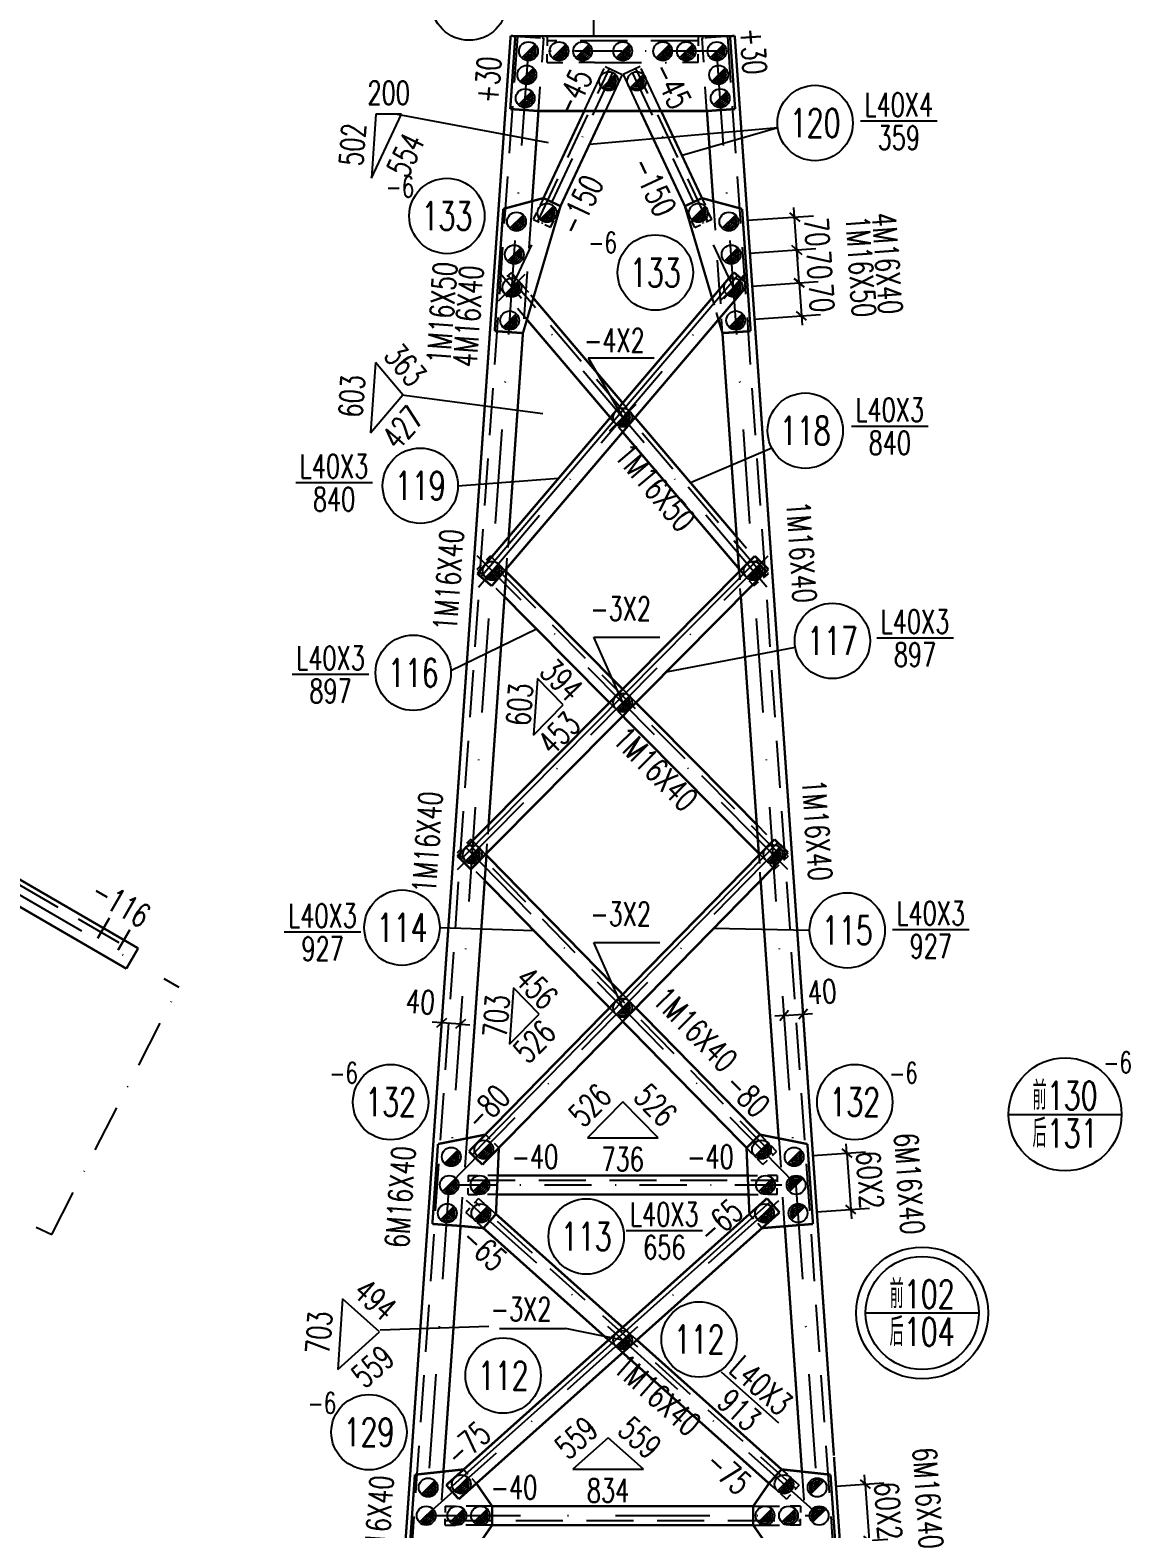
# Model space of a CAD drawing. Header units: millimetres. Extents: x 34238 to 35079, y -7738 to -7144.
# Drawn here: x 34515.1 to 34631.9, y -7504.6 to -7345.6 of the extents above; entities that cross this region are included whole.
import ezdxf
from ezdxf.enums import TextEntityAlignment as Align

# ---------------------------------------------------------------- set-up
doc = ezdxf.new("R2010")
doc.units = ezdxf.units.MM
doc.header["$LTSCALE"] = 10
for name, pattern in [('DASHDOT', [1, 0.5, -0.25, 0, -0.25]), ('DASHDOTX2', [2, 1, -0.5, 0, -0.5]), ('DASHED', [0.75, 0.5, -0.25])]:
    doc.linetypes.add(name, pattern=pattern)
for name, color, linetype in [('1', 1, 'DASHED'), ('2', 1, 'Continuous'), ('3', 1, 'Continuous'), ('4', 2, 'DASHDOTX2'), ('5', 2, 'DASHDOT')]:
    doc.layers.add(name, color=color, linetype=linetype)
doc.styles.add('DXT', font='simplex.shx', dxfattribs={"width": 0.72, "bigfont": 'hztxt.shx'})
doc.styles.get("Standard").update_dxf_attribs({"font": 'SIMPLEX.shx', "width": 0.7, "bigfont": 'gbhzfs.shx'})
doc.dimstyles.new('BZ$0', dxfattribs={"dimtxt": 2.5, "dimasz": 1, "dimexe": 2, "dimexo": 2, "dimgap": 1, "dimtad": 1, "dimdec": 0, "dimlfac": 20, "dimzin": 12, "dimdsep": 46, "dimtxsty": 'DXT', "dimblk": 'OBLIQUE', "dimcen": 0.09, "dimclrd": 1, "dimclre": 1, "dimclrt": 7, "dimadec": 4, "dimazin": 3, "dimtfac": 1.4, "dimtdec": 0, "dimtix": 1, "dimtmove": 2, "dimatfit": 3, "dimldrblk": 'OBLIQUE', "dimfxl": 1, "dimtolj": 1, "dimtzin": 0, "dimarcsym": 0})

# ---------------------------------------------------------------- blocks, each defined once
blk = doc.blocks.new('_Oblique')
at = {"color": 0, "linetype": 'ByBlock', "lineweight": -2}
blk.add_line((-0.5, -0.5), (0.5, 0.5), dxfattribs=at)
blk = doc.blocks.new('*D63')
at = {"layer": '3', "color": 1, "lineweight": -2}
for p, q in [((34591.54, -7369.31), (34598.52, -7368.82)), ((34596.52, -7368.96), (34596.45, -7367.96)), ((34596.77, -7372.45), (34596.52, -7368.96)), ((34591.78, -7372.8), (34598.76, -7372.31)), ((34596.77, -7372.45), (34596.84, -7373.45))]:
    blk.add_line(p, q, dxfattribs=at)
at = {"layer": 'Defpoints', "color": 0}
for p in [(34596.52, -7368.96), (34589.54, -7369.45), (34589.78, -7372.94)]:
    blk.add_point(p, dxfattribs=at)
at = {"layer": '3', "color": 1, "lineweight": -2}
for p, rotation in [((34596.52, -7368.96), 273.9945000001416), ((34596.77, -7372.45), 93.9945000001416)]:
    blk.add_blockref('_Oblique', p, dxfattribs=dict(at, rotation=rotation))
at = {"layer": '3', "color": 7, "insert": (34598.89, -7370.55), "char_height": 2.5, "attachment_point": 5, "rotation": 273.9945, "style": 'DXT'}
blk.add_mtext('\\A1;70', dxfattribs=at)
blk = doc.blocks.new('*D64')
at = {"layer": '3', "color": 1, "lineweight": -2}
for p, q in [((34596.77, -7372.45), (34596.7, -7371.45)), ((34591.78, -7372.8), (34598.76, -7372.31)), ((34596.77, -7372.45), (34597.01, -7375.94)), ((34592.02, -7376.29), (34599.01, -7375.8)), ((34597.01, -7375.94), (34597.08, -7376.94))]:
    blk.add_line(p, q, dxfattribs=at)
at = {"layer": 'Defpoints', "color": 0}
for p in [(34589.78, -7372.94), (34590.03, -7376.43), (34597.01, -7375.94)]:
    blk.add_point(p, dxfattribs=at)
at = {"layer": '3', "color": 1, "lineweight": -2}
for p, rotation in [((34596.77, -7372.45), 273.9945000001416), ((34597.01, -7375.94), 93.9945000001416)]:
    blk.add_blockref('_Oblique', p, dxfattribs=dict(at, rotation=rotation))
at = {"layer": '3', "color": 7, "insert": (34599.13, -7374.04), "char_height": 2.5, "attachment_point": 5, "rotation": 273.9945, "style": 'DXT'}
blk.add_mtext('\\A1;70', dxfattribs=at)
blk = doc.blocks.new('M16X50')
for p, q in [((-0.283, -0.283), (0.283, 0.283)), ((-0.141, -0.141), (0.141, 0.141))]:
    blk.add_line(p, q)
blk.add_circle((0, 0), 0.2)
for radius in [0.16, 0.12, 0.08, 0.04]:
    blk.add_arc((0, 0), radius, 225, 45)
blk = doc.blocks.new('M16X40')
blk.add_line((-0.141, -0.141), (0.141, 0.141))
blk.add_circle((0, 0), 0.2)
for radius in [0.16, 0.12, 0.08, 0.04]:
    blk.add_arc((0, 0), radius, 225, 45)
blk = doc.blocks.new('*D66')
at = {"color": 1, "lineweight": -2}
for p, q in [((34595.18, -7450.17), (34597.17, -7450.03)), ((34597.17, -7450.03), (34598.17, -7449.96)), ((34595.18, -7450.17), (34594.18, -7450.24))]:
    blk.add_line(p, q, dxfattribs=at)
at = {"layer": 'Defpoints', "color": 0}
for p in [(34597.17, -7450.03), (34597.17, -7450.03), (34595.18, -7450.17)]:
    blk.add_point(p, dxfattribs=at)
at = {"color": 1, "lineweight": -2}
for p, rotation in [((34595.18, -7450.17), 3.994499394028637), ((34597.17, -7450.03), 183.9944993940287)]:
    blk.add_blockref('_Oblique', p, dxfattribs=dict(at, rotation=rotation))
at = {"color": 7, "insert": (34599.19, -7447.67), "char_height": 2.5, "attachment_point": 5, "rotation": 3.9945, "style": 'DXT'}
blk.add_mtext('\\A1;40', dxfattribs=at)
blk = doc.blocks.new('*D67')
at = {"color": 1, "lineweight": -2}
for p, q in [((34558.92, -7449.68), (34558.97, -7448.96)), ((34560.92, -7449.82), (34560.97, -7449.1)), ((34558.83, -7450.95), (34557.83, -7450.88)), ((34560.83, -7451.09), (34558.83, -7450.95)), ((34560.83, -7451.09), (34561.82, -7451.16))]:
    blk.add_line(p, q, dxfattribs=at)
at = {"layer": 'Defpoints', "color": 0}
for p in [(34558.78, -7451.67), (34558.83, -7450.95), (34560.78, -7451.81)]:
    blk.add_point(p, dxfattribs=at)
at = {"color": 1, "lineweight": -2}
for p, rotation in [((34558.83, -7450.95), 356.0055006059428), ((34560.83, -7451.09), 176.0055006059428)]:
    blk.add_blockref('_Oblique', p, dxfattribs=dict(at, rotation=rotation))
at = {"color": 7, "insert": (34556.57, -7448.73), "char_height": 2.5, "attachment_point": 5, "rotation": 356.0055, "style": 'DXT'}
blk.add_mtext('\\A1;40', dxfattribs=at)
blk = doc.blocks.new('*D69')
at = {"layer": '3', "color": 1, "lineweight": -2}
for p, q in [((34591.29, -7365.81), (34598.27, -7365.33)), ((34596.28, -7365.47), (34596.21, -7364.47)), ((34596.52, -7368.96), (34596.28, -7365.47)), ((34591.54, -7369.31), (34598.52, -7368.82)), ((34596.52, -7368.96), (34596.59, -7369.96))]:
    blk.add_line(p, q, dxfattribs=at)
at = {"layer": 'Defpoints', "color": 0}
for p in [(34596.28, -7365.47), (34589.3, -7365.95), (34589.54, -7369.45)]:
    blk.add_point(p, dxfattribs=at)
at = {"layer": '3', "color": 1, "lineweight": -2}
for p, rotation in [((34596.28, -7365.47), 273.9945000001416), ((34596.52, -7368.96), 93.9945000001416)]:
    blk.add_blockref('_Oblique', p, dxfattribs=dict(at, rotation=rotation))
at = {"layer": '3', "color": 7, "insert": (34598.65, -7367.06), "char_height": 2.5, "attachment_point": 5, "rotation": 273.9945, "style": 'DXT'}
blk.add_mtext('\\A1;70', dxfattribs=at)
blk = doc.blocks.new('*D70')
at = {"layer": '2', "color": 1, "lineweight": -2}
for p, q in [((34603.75, -7499.91), (34603.68, -7498.91)), ((34600.67, -7500.12), (34605.75, -7499.77)), ((34603.75, -7499.91), (34604.17, -7505.89)), ((34601.09, -7506.11), (34606.17, -7505.75)), ((34604.17, -7505.89), (34604.24, -7506.89))]:
    blk.add_line(p, q, dxfattribs=at)
at = {"layer": 'Defpoints', "color": 0}
for p in [(34598.68, -7500.26), (34599.09, -7506.25), (34604.17, -7505.89)]:
    blk.add_point(p, dxfattribs=at)
at = {"layer": '2', "color": 1, "lineweight": -2}
for p, rotation in [((34603.75, -7499.91), 273.9947899656812), ((34604.17, -7505.89), 93.99478996568118)]:
    blk.add_blockref('_Oblique', p, dxfattribs=dict(at, rotation=rotation))
at = {"layer": '2', "color": 7, "insert": (34606.21, -7502.74), "char_height": 2.5, "attachment_point": 5, "rotation": 273.9948, "style": 'DXT'}
blk.add_mtext('\\A1;60X2', dxfattribs=at)
blk = doc.blocks.new('*D71')
at = {"layer": '2', "color": 1, "lineweight": -2}
for p, q in [((34601.81, -7464.79), (34601.74, -7463.79)), ((34598.22, -7465.04), (34603.81, -7464.65)), ((34601.81, -7464.79), (34602.23, -7470.77)), ((34598.64, -7471.02), (34604.23, -7470.63)), ((34602.23, -7470.77), (34602.3, -7471.77))]:
    blk.add_line(p, q, dxfattribs=at)
at = {"layer": 'Defpoints', "color": 0}
for p in [(34596.23, -7465.18), (34602.23, -7470.77), (34596.64, -7471.16)]:
    blk.add_point(p, dxfattribs=at)
at = {"layer": '2', "color": 1, "lineweight": -2}
for p, rotation in [((34601.81, -7464.79), 273.9951226188838), ((34602.23, -7470.77), 93.9951226188838)]:
    blk.add_blockref('_Oblique', p, dxfattribs=dict(at, rotation=rotation))
at = {"layer": '2', "color": 7, "insert": (34604.27, -7467.62), "char_height": 2.5, "attachment_point": 5, "rotation": 273.9951, "style": 'DXT'}
blk.add_mtext('\\A1;60X2', dxfattribs=at)

msp = doc.modelspace()

# ---------------------------------------------------------------- linework, layer by layer
at = {"color": 3}
for p, q in [((34574.93348113, -7339.78544076), (34574.93348113, -7346.27579002)), ((34554.1122896, -7354.54004861), (34570.12397461, -7357.5651005)), ((34594.48484416, -7356.00151128), (34574.49621016, -7357.77747247)), ((34594.48484416, -7356.00151128), (34584.3276844, -7358.94322133)), ((34593.86715391, -7389.99707977), (34585.2337515, -7393.65529152)), ((34559.79942398, -7413.59530929), (34568.87436011, -7409.16413358)), ((34596.3431305, -7411.12783642), (34582.64634507, -7413.75339765)), ((34558.61802681, -7440.86484663), (34568.61261878, -7441.18151059)), ((34597.86527666, -7441.15368587), (34587.6732713, -7440.95934566)), ((34552.29625517, -7483.54873769), (34563.83781091, -7483.14478518))]:
    msp.add_line(p, q, dxfattribs=at)
for p, q in [((34611.39610217, -7355.30002298), (34603.27100879, -7355.30002298)), ((34562.99312784, -7403.63779002), (34590.21362784, -7371.66079002)), ((34610.43868719, -7387.67552515), (34602.31340208, -7387.67552515)), ((34551.47493473, -7393.65925303), (34543.34964962, -7393.65925303)), ((34560.84912784, -7433.61979002), (34592.40862784, -7401.77029002)), ((34613.11918615, -7410.14515681), (34604.99479798, -7410.14515681)), ((34551.10060745, -7414.01294177), (34542.97621927, -7414.01294177)), ((34562.07512784, -7464.96129002), (34594.50112784, -7431.84079002)), ((34550.25646129, -7441.34706141), (34542.13170368, -7441.34706141)), ((34614.78914233, -7441.09030967), (34606.66438472, -7441.09030967)), ((34618.97256015, -7460.67788987), (34630.97256015, -7460.67788987)), ((34559.64662784, -7500.38279002), (34593.67762784, -7469.96229002)), ((34586.51861876, -7473.03384252), (34578.39361876, -7473.03384252)), ((34603.8054337, -7481.75125762), (34615.8054337, -7481.75125762)), ((34594.59144625, -7493.44546269), (34588.53394625, -7488.03046269))]:
    msp.add_line(p, q)
at = {"const_width": 0.25}
for points in [[(34552.98100545, -7534.73411053), (34566.14362784, -7346.23979002)], [(34566.64196621, -7346.27579002), (34566.10262784, -7354.00579002)], [(34566.14362784, -7346.23979002), (34566.65834213, -7346.27579002)], [(34589.42628947, -7346.27579002), (34566.64196621, -7346.27579002)], [(34589.92462784, -7346.23979002), (34589.40991356, -7346.27579002)], [(34589.42628947, -7346.27579002), (34589.96562784, -7354.00579002)], [(34597.92447807, -7460.80102927), (34589.92462784, -7346.23979002)], [(34566.10262784, -7354.00579002), (34569.09512784, -7354.21479002)], [(34569.09512784, -7354.21479002), (34568.42712784, -7363.77929002)], [(34569.09512785, -7354.21478991), (34586.97312784, -7354.21479002)], [(34569.62362784, -7363.45829002), (34573.95755236, -7354.21478994)], [(34576.16661606, -7354.21478995), (34571.43462784, -7364.30729002)], [(34579.90163963, -7354.21478997), (34584.63362784, -7364.30729002)], [(34586.44462784, -7363.45829002), (34582.11070335, -7354.21478999)], [(34589.96562784, -7354.00579002), (34586.97312784, -7354.21479002)], [(34586.97312784, -7354.21479002), (34587.64112784, -7363.77929002)], [(34569.62362784, -7363.45829002), (34565.36262784, -7364.60229002)], [(34567.44962784, -7377.77979002), (34571.43462784, -7364.30729002)], [(34571.43462784, -7364.30729002), (34569.62362784, -7363.45829002)], [(34584.63362784, -7364.30729002), (34586.44462784, -7363.45829002)], [(34587.51762784, -7374.05679002), (34584.63362784, -7364.30729002)], [(34586.44462784, -7363.45829002), (34590.70562784, -7364.60229002)], [(34565.36262784, -7364.60229002), (34564.45712784, -7377.57079002)], [(34590.70562784, -7364.60229002), (34591.26112784, -7372.55229002)], [(34562.61262784, -7403.31379002), (34589.83312784, -7371.33679002)], [(34589.83312784, -7371.33679002), (34591.35562784, -7372.63329002)], [(34591.35562784, -7372.63329002), (34564.13512784, -7404.61029002)], [(34564.79512784, -7372.73029002), (34564.79512784, -7372.73029002)], [(34567.77312784, -7373.14379002), (34567.77312784, -7373.14379002)], [(34588.29512784, -7373.14379002), (34588.29512784, -7373.14379002)], [(34591.27312784, -7372.73029002), (34591.61112784, -7377.57079002)], [(34578.03412784, -7385.19729002), (34568.55062784, -7374.05679002)], [(34567.87362784, -7376.34679002), (34576.72112784, -7386.74029002)], [(34588.61862784, -7377.77979002), (34588.19462784, -7376.34679002)], [(34564.45712784, -7377.57079002), (34567.44962784, -7377.77979002)], [(34567.44962784, -7377.77979002), (34565.93962784, -7399.40529002)], [(34591.61112784, -7377.57079002), (34588.61862784, -7377.77979002)], [(34588.61862784, -7377.77979002), (34590.38662784, -7403.10079002)], [(34590.12862784, -7399.40529002), (34579.34712784, -7386.74029002)], [(34578.03412784, -7388.28279002), (34590.36362784, -7402.76679002)], [(34560.49412784, -7433.26779002), (34592.05362784, -7401.41829002)], [(34592.05362784, -7401.41829002), (34593.47412784, -7402.82629002)], [(34593.47412784, -7402.82629002), (34561.91462784, -7434.67529002)], [(34564.13512784, -7404.61029002), (34562.61262784, -7403.31379002)], [(34562.82712784, -7403.06179002), (34562.82712784, -7403.06179002)], [(34565.70462784, -7402.76679002), (34563.80862784, -7429.92279002)], [(34565.54112784, -7402.95879002), (34565.54112784, -7402.95879002)], [(34578.03412784, -7415.56679002), (34565.68162784, -7403.10079002)], [(34590.52712784, -7402.95879002), (34590.52712784, -7402.95879002)], [(34593.24112784, -7403.06179002), (34593.24112784, -7403.06179002)], [(34462.13190491, -7405.60425126), (34526.62471081, -7443.05272777)], [(34565.49612784, -7405.75479002), (34576.62612784, -7416.98729002)], [(34590.57212784, -7405.75479002), (34592.48762784, -7433.18279002)], [(34578.03412784, -7418.40779002), (34592.47312784, -7432.97979002)], [(34592.25962784, -7429.92279002), (34579.44212784, -7416.98729002)], [(34525.36915733, -7445.21437962), (34493.05342341, -7426.45002633)], [(34561.71762784, -7464.61129002), (34594.14412784, -7431.49079002)], [(34594.14412784, -7431.49079002), (34595.57312784, -7432.89029002)], [(34561.91462784, -7434.67529002), (34560.49412784, -7433.26779002)], [(34560.68062784, -7433.07929002), (34560.68062784, -7433.07929002)], [(34563.59512784, -7432.97979002), (34561.48362784, -7463.21929002)], [(34595.57312784, -7432.89029002), (34563.14712784, -7466.01079002)], [(34563.48762784, -7433.08779002), (34563.48762784, -7433.08779002)], [(34578.03412784, -7447.94579002), (34563.58062784, -7433.18279002)], [(34592.58062784, -7433.08779002), (34592.58062784, -7433.08779002)], [(34595.38762784, -7433.07929002), (34595.38762784, -7433.07929002)], [(34563.39462784, -7435.85179002), (34576.63462784, -7449.37529002)], [(34592.67362784, -7435.85179002), (34594.58462781, -7463.21928961)], [(34526.62471081, -7443.05272777), (34525.36915733, -7445.21437962)], [(34592.60162784, -7462.82529002), (34579.43362784, -7449.37529002)], [(34578.03412784, -7450.80479002), (34591.17212784, -7464.22429002)], [(34600.44393014, -7496.88064866), (34597.92447807, -7460.80102927)], [(34563.46662784, -7462.82529002), (34558.43362784, -7463.82529002)], [(34591.17212782, -7464.22428999), (34592.60162784, -7462.82529002)], [(34592.60162784, -7462.82529002), (34597.63462784, -7463.82529002)], [(34558.43362784, -7463.82529002), (34557.84162784, -7472.30429002)], [(34564.58762784, -7471.25579002), (34564.89612784, -7464.22429002)], [(34591.48062784, -7471.25579002), (34591.17212784, -7464.22429002)], [(34597.63462784, -7463.82529002), (34598.22662784, -7472.30429002)], [(34563.14712784, -7466.01079002), (34561.71762784, -7464.61129002)], [(34564.76662784, -7467.16929002), (34591.30162784, -7467.16929002)], [(34591.38912784, -7469.16929002), (34564.67912784, -7469.16929002)], [(34559.31362784, -7500.01029002), (34593.34462784, -7469.58979002)], [(34593.34462784, -7469.58979002), (34594.67762784, -7471.08079002)], [(34557.84162784, -7472.30429002), (34560.83462784, -7472.51329002)], [(34594.67762784, -7471.08079002), (34560.64662784, -7501.50129002)], [(34563.25462784, -7472.74679002), (34564.58762784, -7471.25579002)], [(34578.03412784, -7483.27579002), (34564.58762784, -7471.25579002)], [(34598.22662784, -7472.30429002), (34592.8137471, -7472.74692337)], [(34560.83462784, -7472.51329002), (34559.01412784, -7498.58029002)], [(34560.83462784, -7472.51329002), (34563.25462784, -7472.74679002)], [(34563.25462784, -7472.74679002), (34576.53362784, -7484.61729002)], [(34595.23611041, -7472.54883683), (34597.05412342, -7498.58022667)], [(34594.89112784, -7498.34429002), (34579.53462784, -7484.61729002)], [(34578.03412784, -7485.95829002), (34593.55812784, -7499.83529002)], [(34603.08725023, -7534.73411053), (34600.45482415, -7497.03665544)], [(34555.98362784, -7498.91079002), (34555.39162784, -7507.39029002)], [(34561.17712784, -7498.34429002), (34555.98362784, -7498.91079002)], [(34593.55812784, -7499.83529002), (34594.89112784, -7498.34429002)], [(34594.89112784, -7498.34429002), (34600.08462784, -7498.91079002)], [(34600.08462784, -7498.91079002), (34600.67662784, -7507.39029002)], [(34560.64662784, -7501.50129002), (34559.31362784, -7500.01029002)], [(34564.18412784, -7502.25479002), (34562.51012784, -7499.83529002)], [(34591.88412784, -7502.25479002), (34593.55812784, -7499.83529002)], [(34591.88412784, -7502.25479002), (34564.18412784, -7502.25479002)], [(34564.18412784, -7504.25479002), (34564.18412784, -7502.25479002)], [(34591.88412784, -7504.25479002), (34591.88412784, -7502.25479002)], [(34564.18412784, -7504.25479002), (34562.49662784, -7506.69579002)], [(34564.18412784, -7504.25479002), (34591.88412784, -7504.25479002)], [(34591.88412784, -7504.25479002), (34593.57162784, -7506.69579002)]]:
    msp.add_lwpolyline(points, dxfattribs=at)
for centre, radius in [((34561.74202519, -7342.71541274), 4), ((34598.45168991, -7355.48757082), 4), ((34559.38543411, -7365.35195593), 4), ((34581.49466485, -7371.35883786), 4), ((34597.406929, -7388.13428824), 4), ((34556.55799701, -7393.97146426), 4), ((34600.28233395, -7410.43308742), 4), ((34555.80598271, -7413.82427832), 4), ((34554.61802681, -7440.86484663), 4), ((34601.86527666, -7441.15368587), 4), ((34624.97256015, -7460.67788987), 6), ((34553.41230372, -7459.37676088), 4), ((34602.65595197, -7459.37676088), 4), ((34574.16806784, -7473.63432848), 4), ((34609.8054337, -7481.75125762), 7), ((34609.8054337, -7481.75125762), 6), ((34586.14561568, -7484.55938331), 4), ((34565.34976606, -7488.3891845), 4), ((34551.11362582, -7494.39680018), 4)]:
    msp.add_circle(centre, radius)
at = {"layer": '1'}
for p, q in [((34548.26362784, -7613.06029002), (34566.89162784, -7346.29229002)), ((34566.59149148, -7346.27579002), (34569.30762784, -7346.46079002)), ((34569.63512784, -7346.48379002), (34569.45662784, -7349.03529002)), ((34569.63512784, -7346.48379002), (34569.47362784, -7346.47229002)), ((34570.03412784, -7346.27579002), (34570.03412784, -7347.29879002)), ((34586.03412784, -7346.77579002), (34570.03412784, -7346.77579002)), ((34586.03412784, -7346.27579002), (34586.03412784, -7347.29879002)), ((34586.43312784, -7346.48379002), (34586.59462784, -7346.47229002)), ((34586.43312784, -7346.48379002), (34586.61162784, -7349.03529002)), ((34586.92212784, -7346.44979002), (34586.76062784, -7346.46079002)), ((34589.42620995, -7346.27465022), (34586.92212784, -7346.44979002)), ((34607.80462784, -7613.06029002), (34589.17662784, -7346.29229002)), ((34570.03412784, -7349.07579002), (34570.03412784, -7348.20029002)), ((34586.03412784, -7349.07579002), (34586.03412784, -7348.20029002)), ((34569.01512784, -7365.93379002), (34576.62612784, -7349.70079002)), ((34570.03412784, -7349.07579002), (34571.68412784, -7349.07579002)), ((34575.03412784, -7349.07579002), (34573.38412784, -7349.07579002)), ((34573.95755234, -7354.21478999), (34576.17362784, -7349.48829002)), ((34575.03412784, -7349.07579002), (34582.68412784, -7349.07579002)), ((34576.17362784, -7349.48829002), (34577.98462784, -7350.33729002)), ((34579.89462784, -7349.48829002), (34578.08362784, -7350.33729002)), ((34587.05312784, -7365.93379002), (34579.44212784, -7349.70079002)), ((34582.11070335, -7354.21478999), (34579.89462784, -7349.48829002)), ((34586.03412784, -7349.07579002), (34584.38412784, -7349.07579002)), ((34577.98462784, -7350.33729002), (34576.16661605, -7354.21478997)), ((34578.08362784, -7350.33729002), (34579.90163963, -7354.21478997)), ((34569.09512784, -7354.21479002), (34569.27312784, -7351.66379002)), ((34586.97312784, -7354.21479002), (34586.79512784, -7351.66379002)), ((34568.42712784, -7363.77929002), (34567.44962784, -7377.77979002)), ((34569.62362784, -7363.45829002), (34569.27362784, -7364.20529002)), ((34586.44462784, -7363.45829002), (34586.79462784, -7364.20529002)), ((34587.64112784, -7363.77929002), (34587.85662784, -7366.86979002)), ((34568.56262784, -7365.72179002), (34568.91262784, -7364.97479002)), ((34568.56262784, -7365.72179002), (34569.16012784, -7366.00179002)), ((34570.37312784, -7366.57079002), (34570.72362784, -7365.82379002)), ((34571.43462784, -7364.30729002), (34571.08462784, -7365.05429002)), ((34584.63362784, -7364.30729002), (34584.98362784, -7365.05429002)), ((34585.69512784, -7366.57079002), (34585.34462784, -7365.82379002)), ((34587.50562784, -7365.72179002), (34586.90812784, -7366.00179002)), ((34587.50562784, -7365.72179002), (34587.15562784, -7364.97479002)), ((34570.37312784, -7366.57079002), (34569.77562784, -7366.29029002)), ((34585.69512784, -7366.57079002), (34586.29262784, -7366.29029002)), ((34588.29512784, -7373.14379002), (34588.07912784, -7370.05329002)), ((34564.71262784, -7372.63329002), (34565.21512784, -7372.20529002)), ((34566.23512784, -7371.33679002), (34565.73262784, -7371.76479002)), ((34593.07512784, -7403.63779002), (34565.85462784, -7371.66079002)), ((34566.23512784, -7371.33679002), (34566.74312784, -7371.93329002)), ((34564.71262784, -7372.63329002), (34564.73962784, -7372.66529002)), ((34564.79512784, -7372.73029002), (34564.76762784, -7372.69829002)), ((34564.79512784, -7372.73029002), (34565.81062784, -7373.92379002)), ((34567.77312784, -7373.14379002), (34567.26562784, -7372.54729002)), ((34567.77312784, -7373.14379002), (34568.03012784, -7373.44479002)), ((34568.55062784, -7374.05679002), (34568.29412784, -7373.75529002)), ((34588.29512784, -7373.14379002), (34588.40162784, -7374.67329002)), ((34591.26112784, -7372.55229002), (34591.26512784, -7372.61079002)), ((34591.27312784, -7372.73029002), (34591.26912784, -7372.67129002)), ((34567.87362784, -7376.34679002), (34566.85762784, -7375.15329002)), ((34587.51762784, -7374.05679002), (34587.74112784, -7374.81229002)), ((34588.19462784, -7376.34679002), (34587.97112784, -7375.59079002)), ((34588.61862784, -7377.77979002), (34588.51162784, -7376.24979002)), ((34578.03412784, -7385.19729002), (34578.46762784, -7385.70629002)), ((34579.34712784, -7386.74029002), (34578.91412784, -7386.23079002)), ((34576.72112784, -7386.74029002), (34577.15412784, -7387.24929002)), ((34578.03412784, -7388.28279002), (34577.60062784, -7387.77379002)), ((34565.93962784, -7399.40529002), (34565.86212784, -7400.51479002)), ((34590.12862784, -7399.40529002), (34591.15562784, -7400.61179002)), ((34562.59412784, -7402.82629002), (34563.06262784, -7402.36179002)), ((34564.01462784, -7401.41829002), (34563.54562784, -7401.88279002)), ((34595.21912784, -7433.61979002), (34563.65962784, -7401.77029002)), ((34564.01462784, -7401.41829002), (34564.51812784, -7401.92679002)), ((34565.70462784, -7402.76679002), (34565.78212784, -7401.65729002)), ((34593.24112784, -7403.06179002), (34592.21412784, -7401.85479002)), ((34562.59412784, -7402.82629002), (34562.67112784, -7402.90379002)), ((34562.82712784, -7403.06179002), (34562.75012784, -7402.98379002)), ((34562.82712784, -7403.06179002), (34563.70812784, -7403.95029002)), ((34565.54112784, -7402.95879002), (34565.03712784, -7402.45079002)), ((34565.54112784, -7402.95879002), (34565.58762784, -7403.00579002)), ((34565.68162784, -7403.10079002), (34565.63512784, -7403.05379002)), ((34590.36362784, -7402.76679002), (34590.41762784, -7402.82979002)), ((34590.38662784, -7403.10079002), (34590.44812784, -7403.97679002)), ((34590.52712784, -7402.95879002), (34590.47312784, -7402.89529002)), ((34590.52712784, -7402.95879002), (34590.99112784, -7403.50379002)), ((34593.45562784, -7403.31379002), (34592.95312784, -7403.74179002)), ((34593.24112784, -7403.06179002), (34593.31212784, -7403.14479002)), ((34593.45562784, -7403.31379002), (34593.38512784, -7403.23079002)), ((34565.49612784, -7405.75479002), (34564.61512784, -7404.86629002)), ((34590.57212784, -7405.75479002), (34590.51112784, -7404.87929002)), ((34591.93312784, -7404.61029002), (34591.46912784, -7404.06529002)), ((34591.93312784, -7404.61029002), (34592.43562784, -7404.18229002)), ((34461.88096967, -7406.03689662), (34526.3735593, -7443.4846999)), ((34578.03412784, -7415.56679002), (34578.49862784, -7416.03529002)), ((34579.44212784, -7416.98729002), (34578.97712784, -7416.51829002)), ((34576.62612784, -7416.98729002), (34577.09112784, -7417.45629002)), ((34578.03412784, -7418.40779002), (34577.56962784, -7417.93929002)), ((34563.80862784, -7429.92279002), (34563.73812784, -7430.93129002)), ((34592.25962784, -7429.92279002), (34593.29212784, -7430.96429002)), ((34560.49512784, -7432.89029002), (34560.96662784, -7432.42829002)), ((34561.92412784, -7431.49079002), (34561.45262784, -7431.95279002)), ((34593.99312784, -7464.96129002), (34561.56712784, -7431.84079002)), ((34561.92412784, -7431.49079002), (34562.44012784, -7432.01779002)), ((34563.48762784, -7433.08779002), (34562.97162784, -7432.56079002)), ((34563.59512784, -7432.97979002), (34563.66562784, -7431.97079002)), ((34595.38762784, -7433.07929002), (34594.35562784, -7432.03779002)), ((34560.49512784, -7432.89029002), (34560.55612784, -7432.95279002)), ((34560.68062784, -7433.07929002), (34560.61912784, -7433.01679002)), ((34560.68062784, -7433.07929002), (34561.57612784, -7433.99429002)), ((34563.48762784, -7433.08779002), (34563.51862784, -7433.11929002)), ((34563.58062784, -7433.18279002), (34563.55012784, -7433.15179002)), ((34592.47312784, -7432.97979002), (34592.50862784, -7433.01529002)), ((34592.48762784, -7433.18279002), (34592.54912784, -7434.06379002)), ((34592.58062784, -7433.08779002), (34592.54512784, -7433.05229002)), ((34592.58062784, -7433.08779002), (34593.09962784, -7433.61179002)), ((34594.15362784, -7434.67529002), (34593.63462784, -7434.15179002)), ((34594.15362784, -7434.67529002), (34594.62262784, -7434.21079002)), ((34595.57412784, -7433.26779002), (34595.10562784, -7433.73229002)), ((34595.38762784, -7433.07929002), (34595.44912784, -7433.14179002)), ((34595.57412784, -7433.26779002), (34595.51262784, -7433.20579002)), ((34563.39462784, -7435.85179002), (34562.49912784, -7434.93679002)), ((34592.67362784, -7435.85179002), (34592.61212784, -7434.97079002)), ((34578.03412784, -7447.94579002), (34578.49612784, -7448.41729002)), ((34576.63462784, -7449.37529002), (34577.09662784, -7449.84679002)), ((34579.43362784, -7449.37529002), (34578.97162784, -7448.90329002)), ((34578.03412784, -7450.80479002), (34577.57212784, -7450.33279002)), ((34563.46662784, -7462.82529002), (34563.46662784, -7462.82529002)), ((34563.46662784, -7462.82529002), (34563.46662784, -7462.82529002)), ((34563.46662784, -7462.82529002), (34563.93862784, -7463.28679002)), ((34592.60162784, -7462.82529002), (34593.17862784, -7463.41479002)), ((34561.48362784, -7463.21929002), (34561.26912784, -7466.28629002)), ((34564.89612784, -7464.22429002), (34564.42412784, -7463.76229002)), ((34591.17212784, -7464.22429002), (34591.74962784, -7464.81379002)), ((34594.35062784, -7464.61129002), (34593.77312784, -7464.02179002)), ((34594.58462781, -7463.21928961), (34594.79912784, -7466.28629002)), ((34592.92112784, -7466.01079002), (34592.34412784, -7465.42129002)), ((34592.92112784, -7466.01079002), (34593.39262784, -7465.54879002)), ((34594.35062784, -7464.61129002), (34593.87862784, -7465.07329002)), ((34561.63412784, -7467.16929002), (34561.63412784, -7467.82929002)), ((34561.63412784, -7467.16929002), (34562.66812784, -7467.16929002)), ((34564.76662784, -7467.16929002), (34563.73312784, -7467.16929002)), ((34591.30162784, -7467.16929002), (34592.33512784, -7467.16929002)), ((34594.43412784, -7467.16929002), (34593.40012784, -7467.16929002)), ((34594.43412784, -7467.16929002), (34594.43412784, -7467.82929002)), ((34561.63412784, -7467.66929002), (34594.43412784, -7467.66929002)), ((34561.63412784, -7469.16929002), (34561.63412784, -7468.50929002)), ((34561.63412784, -7469.16929002), (34562.63912784, -7469.16929002)), ((34564.67912784, -7469.16929002), (34563.67412784, -7469.16929002)), ((34591.38912784, -7469.16929002), (34592.39412784, -7469.16929002)), ((34594.43412784, -7469.16929002), (34593.42912784, -7469.16929002)), ((34594.43412784, -7469.16929002), (34594.43412784, -7468.50929002)), ((34560.83462784, -7472.51329002), (34561.04862784, -7469.44629002)), ((34561.39062784, -7471.08079002), (34561.83062784, -7470.58879002)), ((34562.72362784, -7469.58979002), (34562.28362784, -7470.08179002)), ((34596.42162784, -7500.38279002), (34562.39062784, -7469.96229002)), ((34562.72362784, -7469.58979002), (34563.33862784, -7470.13929002)), ((34564.58762784, -7471.25579002), (34563.97262784, -7470.70579002)), ((34595.25460082, -7472.81386997), (34595.01962784, -7469.44629002)), ((34561.39062784, -7471.08079002), (34562.00562784, -7471.63079002)), ((34563.25462784, -7472.74679002), (34562.63962784, -7472.19729002)), ((34591.48062784, -7471.25579002), (34591.48062784, -7471.25579002)), ((34591.48062784, -7471.25579002), (34591.48062784, -7471.25579002)), ((34591.48062784, -7471.25579002), (34591.92062784, -7471.74779002)), ((34592.81362784, -7472.74679002), (34592.37362784, -7472.25479002)), ((34592.81362784, -7472.74679002), (34592.81362784, -7472.74679002)), ((34592.81362784, -7472.74679002), (34592.81362784, -7472.74679002)), ((34578.03412784, -7483.27579002), (34578.52912784, -7483.71829002)), ((34576.53362784, -7484.61729002), (34577.02862784, -7485.05979002)), ((34579.53462784, -7484.61729002), (34579.03962784, -7484.17429002)), ((34578.03412784, -7485.95829002), (34577.53912784, -7485.51579002)), ((34559.01412784, -7498.58029002), (34558.80162784, -7501.62229002)), ((34561.17712784, -7498.34429002), (34561.61712784, -7498.83629002)), ((34562.51012784, -7499.83529002), (34562.07062784, -7499.34329002)), ((34594.89112784, -7498.34429002), (34595.50612784, -7498.89379002)), ((34597.05412342, -7498.58022667), (34597.26662784, -7501.62229002)), ((34593.55812784, -7499.83529002), (34594.17312784, -7500.38479002)), ((34595.42162784, -7501.50129002), (34594.80662784, -7500.95129002)), ((34596.75462784, -7500.01029002), (34596.13962784, -7499.46029002)), ((34596.75462784, -7500.01029002), (34596.31512784, -7500.50229002)), ((34559.18412784, -7502.25479002), (34559.18412784, -7502.91479002)), ((34559.18412784, -7502.25479002), (34560.28012784, -7502.25479002)), ((34564.18412784, -7502.25479002), (34561.40962784, -7502.25479002)), ((34591.88412784, -7502.25479002), (34594.65862784, -7502.25479002)), ((34595.42162784, -7501.50129002), (34595.86162784, -7501.00929002)), ((34596.88412784, -7502.25479002), (34595.78812784, -7502.25479002)), ((34596.88412784, -7502.25479002), (34596.88412784, -7502.91479002)), ((34559.18412784, -7504.25479002), (34559.18412784, -7503.59479002)), ((34559.18412784, -7503.75479002), (34596.88412784, -7503.75479002)), ((34596.88412784, -7504.25479002), (34596.88412784, -7503.59479002)), ((34559.18412784, -7504.25479002), (34560.27862784, -7504.25479002)), ((34564.18412784, -7504.25479002), (34561.40662784, -7504.25479002)), ((34591.88412784, -7504.25479002), (34594.66162784, -7504.25479002)), ((34596.88412784, -7504.25479002), (34595.78962784, -7504.25479002))]:
    msp.add_line(p, q, dxfattribs=at)
at = {"layer": '2'}
for p, q in [((34574.36739555, -7380.41910067), (34581.36739555, -7380.41910067)), ((34574.36739555, -7380.41910067), (34578.03412784, -7386.74029002)), ((34574.96907132, -7410.05192052), (34581.96907132, -7410.05192052)), ((34578.03412784, -7416.98729002), (34574.96907132, -7410.05192052)), ((34574.96907132, -7442.43992052), (34581.96907132, -7442.43992052)), ((34578.03412784, -7449.37529002), (34574.96907132, -7442.43992052)), ((34564.96717486, -7483.39887241), (34571.96717486, -7483.39887241)), ((34578.03412784, -7484.61729002), (34571.96717486, -7483.39887241))]:
    msp.add_line(p, q, dxfattribs=at)
at = {"layer": '2', "color": 3}
for p, q in [((34554.6096024, -7384.31888285), (34569.55802493, -7386.30108502)), ((34560.55799701, -7393.97146426), (34571.23951252, -7393.17944673))]:
    msp.add_line(p, q, dxfattribs=at)
at = {"layer": '2', "const_width": 0.25}
for points in [[(34523.57681155, -7439.83707129), (34522.32147433, -7441.99939636)], [(34525.73890814, -7441.09285325), (34524.48335466, -7443.2545051)]]:
    msp.add_lwpolyline(points, dxfattribs=at)
at = {"layer": '3'}
for p, q in [((34551.84821415, -7354.54004861), (34551.37421415, -7361.32554861)), ((34551.37421415, -7361.32554861), (34554.55571415, -7354.54004861)), ((34554.55571415, -7354.54004861), (34551.84821415, -7354.54004861)), ((34551.79503882, -7380.89030891), (34551.27253882, -7388.37130891)), ((34554.71803882, -7384.32380891), (34551.79503882, -7380.89030891)), ((34551.27253882, -7388.37130891), (34554.71803882, -7384.32380891)), ((34568.97857815, -7414.44166202), (34568.56057815, -7420.42646202)), ((34571.73457815, -7417.22286202), (34568.97857815, -7414.44166202)), ((34568.56057815, -7420.42646202), (34571.73457815, -7417.22286202)), ((34566.441936, -7447.24965578), (34566.023536, -7453.23845578)), ((34569.164336, -7450.03045578), (34566.441936, -7447.24965578)), ((34566.023536, -7453.23845578), (34569.164336, -7450.03045578)), ((34578.03412784, -7459.35129002), (34574.28412784, -7463.18129002)), ((34581.78412784, -7463.18129002), (34578.03412784, -7459.35129002)), ((34574.28412784, -7463.18129002), (34581.78412784, -7463.18129002)), ((34548.31454889, -7480.25324512), (34547.79204889, -7487.73974512)), ((34552.24104889, -7483.76274512), (34548.31454889, -7480.25324512)), ((34547.79204889, -7487.73974512), (34552.24104889, -7483.76274512)), ((34576.48390903, -7494.98655934), (34572.73390903, -7498.33855934)), ((34580.23390903, -7498.33855934), (34576.48390903, -7494.98655934)), ((34572.73390903, -7498.33855934), (34580.23390903, -7498.33855934))]:
    msp.add_line(p, q, dxfattribs=at)
at = {"layer": '4'}
for p, q in [((34547.73412784, -7638.58529002), (34568.20812784, -7345.38179002)), ((34608.33412784, -7638.58529002), (34587.86012784, -7345.38179002)), ((34562.72562784, -7404.72379002), (34591.24262784, -7371.22329002)), ((34593.34262784, -7404.72379002), (34564.82562784, -7371.22329002)), ((34560.50062784, -7434.68179002), (34593.46762784, -7401.41179002)), ((34595.56762784, -7434.68179002), (34562.60062784, -7401.41179002)), ((34459.82911409, -7405.88610885), (34530.93732807, -7447.17557201)), ((34559.63412784, -7468.16929002), (34595.55812784, -7431.47579002)), ((34596.43412784, -7468.16929002), (34560.51012784, -7431.47579002)), ((34442.48277213, -7439.65097255), (34517.45918381, -7473.41094226)), ((34557.18412784, -7503.25479002), (34596.43412784, -7468.16929002)), ((34598.88412784, -7503.25479002), (34559.63412784, -7468.16929002)), ((34554.38412784, -7543.35279002), (34598.88412784, -7503.25479002)), ((34557.18412784, -7503.25479002), (34598.88412784, -7503.25479002)), ((34601.68412784, -7543.35279002), (34557.18412784, -7503.25479002))]:
    msp.add_line(p, q, dxfattribs=at)
at = {"layer": '5'}
for p, q in [((34566.28412784, -7372.93679002), (34578.03412784, -7347.87579002)), ((34566.28412784, -7372.93679002), (34578.03412784, -7347.87579002)), ((34588.03412784, -7347.87579002), (34568.03412784, -7347.87579002)), ((34589.78412784, -7372.93679002), (34578.03412784, -7347.87579002)), ((34517.45918381, -7473.41094226), (34530.93732807, -7447.17557201)), ((34559.63412784, -7468.16929002), (34596.43412784, -7468.16929002))]:
    msp.add_line(p, q, dxfattribs=at)

# ---------------------------------------------------------------- block references
at = {"layer": '2', "xscale": 5, "yscale": 5, "zscale": 5}
for name, p in [('M16X40', (34568.03412784, -7347.87579002)), ('M16X40', (34571.28412784, -7347.87579002)), ('M16X40', (34573.78412784, -7347.87579002)), ('M16X40', (34578.03412784, -7347.87579002)), ('M16X40', (34582.28412784, -7347.87579002)), ('M16X40', (34584.78412784, -7347.87579002)), ('M16X40', (34588.03412784, -7347.87579002)), ('M16X40', (34567.86012784, -7350.36979002)), ('M16X40', (34588.20812784, -7350.36979002)), ('M16X40', (34576.54812784, -7351.04479002)), ('M16X40', (34579.52012784, -7351.04479002)), ('M16X40', (34567.68562784, -7352.86329002)), ('M16X40', (34588.38262784, -7352.86329002)), ('M16X40', (34569.99862784, -7365.01429002)), ('M16X40', (34586.06962784, -7365.01429002)), ('M16X40', (34566.77162784, -7365.95379002)), ('M16X40', (34589.29662784, -7365.95379002)), ('M16X40', (34566.52812784, -7369.44529002)), ('M16X40', (34589.54012784, -7369.44529002)), ('M16X50', (34566.28412784, -7372.93679002)), ('M16X50', (34589.78412784, -7372.93679002)), ('M16X40', (34566.04012784, -7376.42829002)), ('M16X40', (34590.02812784, -7376.42829002)), ('M16X50', (34578.03412784, -7386.74029002)), ('M16X40', (34564.18412784, -7403.01029002)), ('M16X40', (34591.88412784, -7403.01029002)), ('M16X40', (34578.03412784, -7416.98729002)), ('M16X40', (34562.08412784, -7433.08379002)), ('M16X40', (34593.98412784, -7433.08379002)), ('M16X40', (34578.03412784, -7449.37529002)), ('M16X40', (34559.84312784, -7465.17679002)), ('M16X40', (34563.30712784, -7464.41779002)), ('M16X40', (34592.76112784, -7464.41779002)), ('M16X40', (34559.63412784, -7468.16929002)), ('M16X40', (34562.88412784, -7468.16929002)), ('M16X40', (34593.18412784, -7468.16929002)), ('M16X40', (34559.42512784, -7471.16179002)), ('M16X40', (34562.98912784, -7471.16829002)), ('M16X40', (34593.07912784, -7471.16829002)), ('M16X40', (34578.03412784, -7484.61729002)), ('M16X40', (34557.39312784, -7500.26229002)), ('M16X40', (34560.91212784, -7499.92279002)), ('M16X40', (34595.15612784, -7499.92279002)), ('M16X40', (34557.18412784, -7503.25479002)), ('M16X40', (34560.43412784, -7503.25479002)), ('M16X40', (34562.93412784, -7503.25479002))]:
    msp.add_blockref(name, p, dxfattribs=at)
at = {"layer": '2', "color": 3}
for p, xscale, yscale, zscale in [((34596.22512784, -7465.17679002), 4.999999867548468, 4.99999986754483, 4.999999867545234), ((34596.43412784, -7468.16929002), -4.999999867548468, -4.99999986754483, 4.999999867545234), ((34596.64312784, -7471.16179002), -4.999999867548468, -4.99999986754483, 4.999999867545234), ((34598.67512784, -7500.26229002), -4.999999867548468, -4.99999986754483, 4.999999867545234), ((34593.13412784, -7503.25479002), 4.999999735089659, 4.999999735089659, 4.999999735090465), ((34595.63412784, -7503.25479002), 4.999999735089659, 4.999999735089659, 4.999999735090465), ((34598.88412784, -7503.25479002), -4.999999867548468, -4.99999986754483, 4.999999867545234)]:
    msp.add_blockref('M16X40', p, dxfattribs=dict(at, xscale=xscale, yscale=yscale, zscale=zscale))

# ---------------------------------------------------------------- texts
at = {"width": 0.7}
for s, rotation, p in [('+30', 273.9943999999, (34590.65879671, -7347.94891446)), ('+30', 86.0056000001, (34564.97712784, -7350.98656216)), ('-45', 64.8803000002, (34573.88029173, -7352.79179002)), ('-45', 295.1196999998, (34582.08486516, -7352.00786948)), ('L40X4', 359.9975821872, (34607.33359782, -7354.79999036)), ('359', 359.9975821872, (34607.33363394, -7358.3000985)), ('-150', 295.1196999998, (34580.17960333, -7362.73189314)), ('-150', 64.8803000002, (34574.71627088, -7364.7403796)), ('L40X3', 0.0016879889, (34606.37610549, -7387.17576896)), ('840', 0.0016879889, (34606.37589036, -7390.67585267)), ('L40X3', 0.0016879889, (34547.41235303, -7393.15949684)), ('840', 0.0016879889, (34547.4121379, -7396.65958055)), ('L40X3', 0.0001049079, (34609.05700501, -7409.64505026)), ('L40X3', 0.0001049079, (34547.0384263, -7413.51283522)), ('897', 0.0001049079, (34609.05673523, -7413.1452666)), ('897', 0.0001049079, (34547.03815653, -7417.01305156)), ('-116', 329.8581466634, (34524.14386693, -7439.35583936)), ('L40X3', 359.9988729913, (34546.19427404, -7440.84693015)), ('L40X3', 359.9988729913, (34610.72695509, -7440.59017841)), ('927', 359.9988729913, (34546.19416115, -7444.34695205)), ('927', 359.9988729913, (34610.72684219, -7444.0902003)), ('-80', 45.6069999998, (34564.54666463, -7460.81458383)), ('-80', 314.3930000002, (34590.33912784, -7459.44229002)), ('-65', 41.7936000002, (34589.18852383, -7472.96362969)), ('-65', 318.2063999998, (34562.47014996, -7475.86210373)), ('L40X3', 318.2063999998, (34591.89594625, -7490.36546269)), ('913', 318.2063999998, (34589.56344625, -7492.97446269)), ('-75', 41.7936000002, (34562.40954468, -7496.57075584)), ('-75', 318.2063999998, (34588.38504052, -7499.58342528))]:
    msp.add_text(s, height=2.5, rotation=rotation, dxfattribs=at).set_placement(p, align=Align.CENTER)
for s, p in [('120', (34598.45176591, -7355.48742082)), ('133', (34559.38555161, -7365.35180593)), ('133', (34581.49454735, -7371.35868786)), ('118', (34597.406864, -7388.13448824)), ('119', (34556.55775201, -7393.97171426)), ('117', (34600.28257395, -7410.43288742)), ('116', (34555.80587421, -7413.82422832)), ('114', (34554.61807181, -7440.86494663)), ('115', (34601.86548666, -7441.15393587)), ('132', (34553.41242872, -7459.37656088)), ('132', (34602.65582697, -7459.37656088)), ('113', (34574.16806784, -7473.63432848)), ('112', (34586.14571568, -7484.55918331)), ('112', (34565.34958606, -7488.3893845)), ('129', (34551.11338582, -7494.39670018))]:
    msp.add_text(s, height=3, dxfattribs=at).set_placement(p, align=Align.MIDDLE_CENTER)
for p in [(34552.87693411, -7363.35195593), (34574.38293006, -7369.2669503), (34629.02776669, -7456.25575239), (34546.90380372, -7457.37676088), (34606.30445197, -7457.37676088), (34544.60462582, -7492.39680018)]:
    msp.add_text('-6', height=2.2, dxfattribs=at).set_placement(p)
for s, height, p in [('\\M+5C7B0130', 3, (34624.97256015, -7460.17788987)), ('\\M+5BAF3131', 3, (34624.97256015, -7464.17788987)), ('-40', 2.5, (34568.72312784, -7466.41929002)), ('-40', 2.5, (34587.34512784, -7466.41929002)), ('L40X3', 2.5, (34582.45611876, -7472.53384252)), ('656', 2.5, (34582.45611876, -7476.03384252)), ('\\M+5C7B0102', 3, (34609.8054337, -7481.25075762)), ('\\M+5BAF3104', 3, (34609.8054337, -7485.25075762)), ('-40', 2.5, (34566.50362784, -7501.50479002))]:
    msp.add_text(s, height=height, dxfattribs=at).set_placement(p, align=Align.CENTER)
at = {"layer": '2', "width": 0.7}
for s, p in [('-4X2', (34573.92158196, -7379.80628632)), ('-3X2', (34574.59323044, -7408.27187294)), ('-3X2', (34574.59323044, -7440.65987294)), ('-3X2', (34564.02639964, -7482.5949465))]:
    msp.add_text(s, height=2.5, dxfattribs=at).set_placement(p)
at = {"layer": '3', "width": 0.7}
for s, p in [('200', (34553.20171415, -7353.53954861)), ('736', (34578.03412784, -7466.68129002)), ('834', (34576.48390903, -7501.83855934))]:
    msp.add_text(s, height=2.5, dxfattribs=at).set_placement(p, align=Align.CENTER)
for s, rotation, p in [('502', 86.0056000001, (34550.61371415, -7357.86304861)), ('554', 64.8804, (34556.13421415, -7359.41854861)), ('363', 310.4063, (34554.01803882, -7381.95880891)), ('603', 86.0056000001, (34550.53603882, -7384.56080891)), ('427', 49.5938999999, (34555.66053882, -7388.61630891)), ('394', 314.7384, (34570.65842716, -7415.46239322)), ('603', 86.0056000001, (34568.34383537, -7417.27877296)), ('453', 45.2617, (34572.17292716, -7421.11766648)), ('456', 314.3931, (34567.99931123, -7448.14261811)), ('703', 86.0056000001, (34565.87006256, -7450.33038179)), ('526', 45.6071, (34569.56512784, -7453.81406968)), ('526', 45.6069999998, (34575.44462784, -7460.56679002)), ('526', 314.3930000002, (34580.62362784, -7460.56679002)), ('494', 318.2063999998, (34550.94404889, -7481.26224512)), ('703', 86.0056000001, (34547.05604889, -7483.92674512)), ('559', 41.7936000002, (34552.34904889, -7488.36074512)), ('559', 41.7936000002, (34573.94240903, -7495.91705934)), ('559', 318.2063999998, (34579.02540903, -7495.91705934))]:
    msp.add_text(s, height=2.5, rotation=rotation, dxfattribs=at).set_placement(p, align=Align.CENTER)
for s, rotation, p in [('1M16X50', 273.9943999995, (34601.30113764, -7370.84230721)), ('4M16X40', 273.9943999995, (34604.11547677, -7370.52127116)), ('1M16X50', 86.0056000001, (34560.85025156, -7375.76367814)), ('4M16X40', 86.0056000001, (34563.64245979, -7376.13046065)), ('1M16X50', 310.4063, (34579.96605678, -7395.45480794)), ('1M16X40', 273.9943999995, (34595.00403218, -7401.14162213)), ('1M16X40', 86.0056000001, (34561.5476134, -7404.11049864)), ('1M16X40', 314.7384, (34580.08586673, -7425.43752743)), ('1M16X40', 273.9943999995, (34596.66817197, -7430.6475936)), ('1M16X40', 86.0056000001, (34559.31285337, -7431.93931155)), ('1M16X40', 314.3930000002, (34584.30337977, -7453.0561813)), ('6M16X40', 86.0056000001, (34556.43761782, -7469.58353535)), ('6M16X40', 273.9943999995, (34606.45330642, -7468.16652684)), ('1M16X40', 318.2063999998, (34580.3821425, -7491.95143268)), ('6M16X40', 273.9943999995, (34608.42225083, -7501.52842484)), ('6M16X40', 86.0056000001, (34554.11553868, -7504.52153671))]:
    msp.add_text(s, height=2.5, rotation=rotation, dxfattribs=at).set_placement(p, align=Align.BOTTOM_CENTER)

# ---------------------------------------------------------------- dimensions: what is measured, and where the dimension line sits
at = {"color": 3}
for base, p1, p2, angle, picture, middle in [((34597.17264511, -7450.0344632), (34595.1776092, -7450.17377724), (34597.17264511, -7450.0344632), 3.994499394, '*D66', (34599.18763291, -7447.66546779)), ((34558.83139187, -7450.9541022), (34560.77621796, -7451.81248206), (34558.78117928, -7451.67316783), 176.005500606, '*D67', (34556.56697195, -7448.72717337))]:
    dim = msp.add_linear_dim(base=base, p1=p1, p2=p2, angle=angle, text='40', dimstyle='BZ$0', dxfattribs=at)
    dim.commit()
    dim.dimension.update_dxf_attribs({"geometry": picture, "text_midpoint": middle, "dimtype": 129})
at = {"layer": '2', "color": 3}
for p1, p2, distance, picture, middle in [((34596.22512784, -7465.17679002), (34596.64312784, -7471.16179002), 5.60308929, '*D71', (34604.268134, -7467.62215308)), ((34598.67512784, -7500.26229002), (34599.09312784, -7506.24779002), 5.09141623, '*D70', (34606.20770729, -7502.74359465))]:
    dim = msp.add_aligned_dim(p1=p1, p2=p2, distance=distance, text='60X2', dimstyle='BZ$0', dxfattribs=at)
    dim.commit()
    dim.dimension.update_dxf_attribs({"geometry": picture, "text_midpoint": middle})
at = {"layer": '3'}
for base, p1, p2, picture, middle in [((34596.27961913, -7365.46616529), (34589.54062784, -7369.44529002), (34589.29662784, -7365.95379002), '*D69', (34598.64606009, -7367.05518519)), ((34596.52311913, -7368.95766529), (34589.78412784, -7372.93679002), (34589.54012784, -7369.44529002), '*D63', (34598.88956009, -7370.54668519)), ((34597.01111913, -7375.94066529), (34589.78412784, -7372.93679002), (34590.02812784, -7376.42829002), '*D64', (34599.13374651, -7374.03817217))]:
    dim = msp.add_linear_dim(base=base, p1=p1, p2=p2, angle=273.9945000001, text='70', dimstyle='BZ$0', dxfattribs=at)
    dim.commit()
    dim.dimension.update_dxf_attribs({"geometry": picture, "text_midpoint": middle})

doc.saveas('drawing.dxf')
